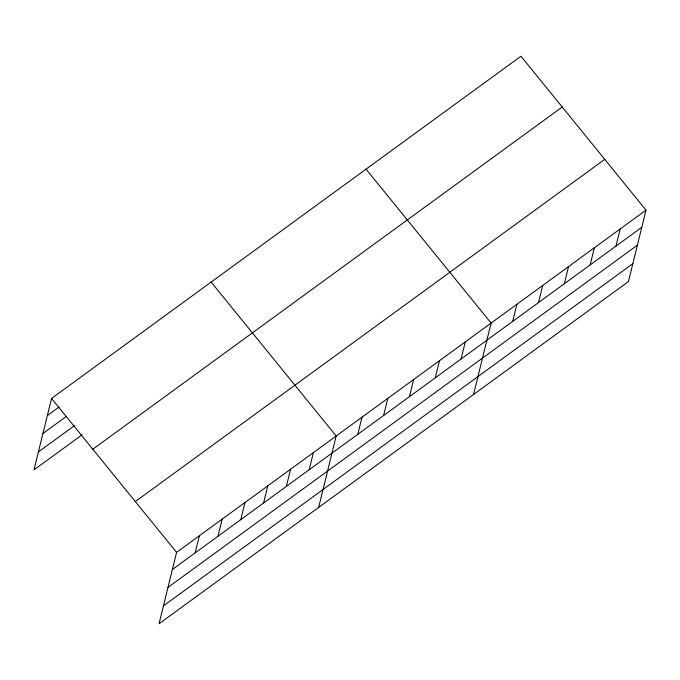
<?xml version="1.0" encoding="UTF-8"?>
<svg xmlns="http://www.w3.org/2000/svg" width="680" height="680" viewBox="0 0 680 680"><rect width="100%" height="100%" fill="white"/><g stroke="black" fill="none" stroke-linecap="round" stroke-linejoin="round"><path stroke-width="1.02" d="M646 210.137L176.588 552.356L159.043 623.781L628.456 281.562L646 210.137L520.957 56.219L51.544 398.438L34 469.863L82.135 434.767M195.177 552.874L199.385 535.738M217.974 536.248L222.181 519.112M240.779 519.63L244.987 502.494M263.576 503.004L267.784 485.868M286.374 486.387L290.589 469.251M309.179 469.761L313.387 452.625M318.639 507.433L336.183 435.999L211.148 282.081M357.791 434.316L362.006 417.18M383.613 415.497L387.821 398.361M409.428 396.678L413.635 379.534M435.251 377.85L439.458 360.714M461.065 359.031L465.273 341.896M473.552 394.502L491.096 323.068L366.052 169.15M512.703 321.385L516.91 304.249M538.517 302.566L542.725 285.43M564.34 283.747L568.548 266.602M590.155 264.92L594.362 247.783M615.969 246.1L620.185 228.964M47.336 415.574L59.16 406.954M42.933 433.483L65.73 416.865M38.403 451.945L74.715 425.476M92.811 449.225L562.224 107.015M135.32 501.56L604.733 159.35M172.371 569.491L641.792 227.281M167.977 587.409L637.389 245.191M163.438 605.871L632.859 263.653M51.544 398.438L176.588 552.356"/></g></svg>
